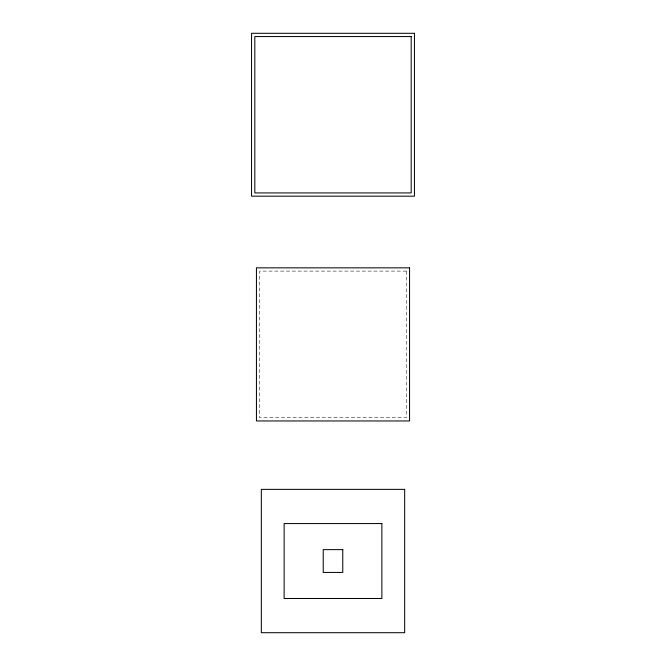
<?xml version="1.0" encoding="UTF-8"?>
<svg xmlns="http://www.w3.org/2000/svg" width="666" height="666" viewBox="0 0 666 666"><rect width="100%" height="100%" fill="white"/><g stroke="black" fill="none" stroke-linecap="round" stroke-linejoin="round"><path stroke-width="0.5" stroke-dasharray="3.33 2.5" d="M406.293 271.104L259.707 271.104L259.707 417.699L406.293 417.699L406.293 271.104"/><path stroke-width="1" d="M414.443 33.3L251.557 33.3L251.557 196.179L414.443 196.179L414.443 33.3M411.18 36.555L254.82 36.555L254.82 192.924L411.18 192.924L411.18 36.555M409.557 267.849L256.443 267.849L256.443 420.954L409.557 420.954L409.557 267.849M404.67 489.368L261.33 489.368L261.33 632.7L404.67 632.7L404.67 489.368M381.868 523.568L284.132 523.568L284.132 598.493L381.868 598.493L381.868 523.568M342.774 549.633L323.226 549.633L323.226 572.435L342.774 572.435L342.774 549.633"/></g></svg>
